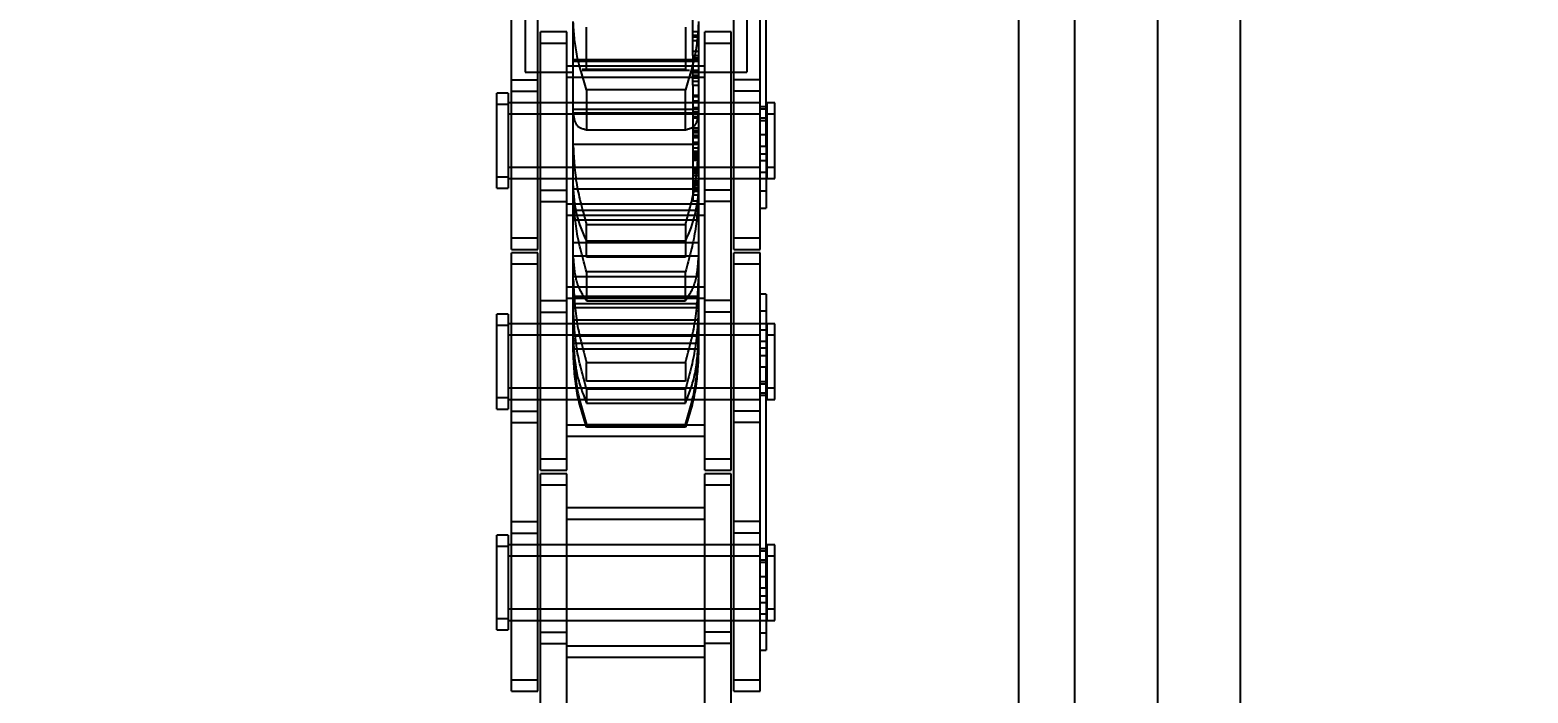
# Model space of a CAD drawing. Header units: metres. Extents: x 0 to 63075, y 0 to 44550.
# Drawn here: x 13988.9 to 14075.1, y 29874.6 to 29912.7 of the extents above; entities that cross this region are included whole.
import ezdxf

# ---------------------------------------------------------------- set-up
doc = ezdxf.new("R2010")
doc.units = ezdxf.units.M
doc.header["$LTSCALE"] = 75
doc.linetypes.add('HIDDEN2', pattern=[4.7625, 3.175, -1.5875])
for name, color, linetype in [('18_COTAS', 7, 'Continuous'), ('SDM', 7, 'Continuous'), ('SL1', 8, 'Continuous'), ('SL4', 4, 'Continuous'), ('ST1', 7, 'HIDDEN2')]:
    doc.layers.add(name, color=color, linetype=linetype)
doc.styles.add('ROMANS', font='ROMANS.SHX')
doc.dimstyles.new('75___1-75', dxfattribs={"dimscale": 75, "dimtxt": 2.5, "dimasz": 2, "dimexe": 1.5, "dimexo": 1, "dimgap": 0.5, "dimtad": 1, "dimdec": 0, "dimzin": 12, "dimtxsty": 'ROMANS', "dimcen": 0, "dimclrd": 256, "dimclre": 256, "dimclrt": 3, "dimazin": 3, "dimtfac": 1, "dimtdec": 0, "dimtmove": 0, "dimatfit": 0, "dimfxl": 1, "dimlwd": -1, "dimlwe": -1, "dimarcsym": 0})

# ---------------------------------------------------------------- blocks, each defined once
blk = doc.blocks.new('A$C1d93b9d1')
at = {"layer": 'SL1'}
for radius, start, end in [(1979, 150.488695, 76.215496), (1915.5, 151.397673, 77.946628), (1915.5, 151.397673, 77.482416), (1907.5, 151.517007, 77.895312), (1508, 159.384288, 0), (1508, 159.384288, 0), (1500, 179.960074, 0.039926)]:
    blk.add_arc((6031.727, 6950), radius, start, end, dxfattribs=at)
blk = doc.blocks.new('*D27')
at = {"layer": '18_COTAS', "transparency": 16777216}
for p, q in [((12131.24, 27878.333), (12131.24, 30705.371)), ((13913.74, 30509.566), (13913.74, 30705.371)), ((11981.24, 30592.871), (11122.311, 30592.871)), ((13913.74, 30592.871), (12131.24, 30592.871)), ((14063.74, 30592.871), (14213.74, 30592.871))]:
    blk.add_line(p, q, dxfattribs=at)
for points in [[(11981.24, 30617.871), (11981.24, 30567.871), (12131.24, 30592.871)], [(14063.74, 30617.871), (14063.74, 30567.871), (13913.74, 30592.871)]]:
    blk.add_solid(points, dxfattribs=at)
at = {"layer": 'Defpoints', "color": 0, "transparency": 16777216}
for p in [(13913.74, 30592.871), (13913.74, 30434.566), (12131.24, 27803.333)]:
    blk.add_point(p, dxfattribs=at)
at = {"layer": '18_COTAS', "color": 3, "transparency": 16777216, "insert": (11476.776, 30724.121), "char_height": 187.5, "attachment_point": 5, "style": 'ROMANS'}
blk.add_mtext('1782', dxfattribs=at)
blk = doc.blocks.new('A$C429c7d53')
at = {"layer": 'SL4'}
for p, q in [((337.765, 3289.74), (337.765, 2339.738)), ((328.24, 2339.738), (328.24, 3129.5))]:
    blk.add_line(p, q, dxfattribs=at)
at = {"layer": 'ST1'}
for p, q in [((325.003, 3339.738), (325.003, 2339.738)), ((333.003, 3339.738), (333.003, 2339.738)), ((328.24, 2339.738), (328.24, 3129.5)), ((296.625, 2854.049), (296.625, 2820.194)), ((309.375, 2854.049), (309.375, 2820.194)), ((310.489, 2815.935), (310.489, 2828.635)), ((295.843, 2819.11), (295.843, 2825.46)), ((297.363, 2819.11), (297.363, 2825.46)), ((308.637, 2819.11), (308.637, 2825.46)), ((310.157, 2819.11), (310.157, 2825.46)), ((299.395, 2817.804), (299.395, 2823.117)), ((306.27, 2822.535), (306.27, 2823.385)), ((306.605, 2823.117), (306.605, 2817.804)), ((297.515, 2821.855), (297.515, 2822.511)), ((299.035, 2822.511), (297.515, 2822.511)), ((299.035, 2821.855), (299.035, 2822.511)), ((300.157, 2820.348), (300.157, 2822.79)), ((305.843, 2822.79), (305.843, 2820.348)), ((306.27, 2822.24), (306.27, 2822.535)), ((306.27, 2822.535), (306.605, 2822.535)), ((306.27, 2822.329), (306.605, 2822.329)), ((306.27, 2822.24), (306.605, 2822.24)), ((306.27, 2821.413), (306.27, 2822.24)), ((306.965, 2821.855), (306.965, 2822.511)), ((308.485, 2822.511), (306.965, 2822.511)), ((308.485, 2821.855), (308.485, 2822.511)), ((297.515, 2812.76), (297.515, 2821.855)), ((299.035, 2821.855), (297.515, 2821.855)), ((299.035, 2812.76), (299.035, 2821.855)), ((306.27, 2822.029), (306.605, 2822.029)), ((306.27, 2821.162), (306.27, 2821.413)), ((306.27, 2821.413), (306.605, 2821.413)), ((306.965, 2812.76), (306.965, 2821.855)), ((308.485, 2821.855), (306.965, 2821.855)), ((308.485, 2812.76), (308.485, 2821.855)), ((306.965, 2820.551), (299.035, 2820.551)), ((306.605, 2820.913), (299.395, 2820.913)), ((306.605, 2820.808), (299.395, 2820.808)), ((306.27, 2821.162), (306.605, 2821.162)), ((306.27, 2821.162), (306.27, 2820.306)), ((306.27, 2821.018), (306.605, 2821.018)), ((295.843, 2819.766), (297.363, 2819.766)), ((296.625, 2820.194), (299.395, 2820.194)), ((306.965, 2819.895), (299.035, 2819.895)), ((300.157, 2820.348), (299.915, 2820.358)), ((299.915, 2820.313), (306.085, 2820.313)), ((305.843, 2820.348), (300.157, 2820.348)), ((306.27, 2820.306), (306.605, 2820.306)), ((306.27, 2820.19), (306.27, 2820.306)), ((306.27, 2820.299), (306.605, 2820.299)), ((306.27, 2819.879), (306.27, 2820.19)), ((306.27, 2820.19), (306.605, 2820.19)), ((306.27, 2820.028), (306.605, 2820.028)), ((306.27, 2820.004), (306.605, 2820.004)), ((306.27, 2819.88), (306.605, 2819.88)), ((306.27, 2819.879), (306.605, 2819.879)), ((306.27, 2819.686), (306.27, 2819.879)), ((306.27, 2819.686), (306.605, 2819.686)), ((306.27, 2819.446), (306.27, 2819.686)), ((306.605, 2820.194), (309.375, 2820.194)), ((310.157, 2819.766), (308.637, 2819.766)), ((295, 2818.334), (295, 2818.989)), ((295.658, 2818.989), (295, 2818.989)), ((295.658, 2818.989), (295.658, 2818.334)), ((295.843, 2819.11), (297.363, 2819.11)), ((295.843, 2810.015), (295.843, 2819.11)), ((297.363, 2810.015), (297.363, 2819.11)), ((300.157, 2819.193), (300.157, 2816.89)), ((305.843, 2819.193), (300.157, 2819.193)), ((305.843, 2816.89), (305.843, 2819.193)), ((306.27, 2819.446), (306.27, 2818.177)), ((306.27, 2819.446), (306.605, 2819.446)), ((306.27, 2818.887), (306.605, 2818.887)), ((306.27, 2818.799), (306.605, 2818.799)), ((310.157, 2819.11), (308.637, 2819.11)), ((308.637, 2810.015), (308.637, 2819.11)), ((310.157, 2810.015), (310.157, 2819.11)), ((295, 2813.537), (295, 2818.334)), ((295.658, 2818.334), (295, 2818.334)), ((310.157, 2818.436), (295.658, 2818.436)), ((295.658, 2818.334), (295.658, 2813.537)), ((297.363, 2818.436), (295.843, 2818.436)), ((299.035, 2818.436), (297.515, 2818.436)), ((306.965, 2818.436), (299.035, 2818.436)), ((306.605, 2818.052), (299.395, 2818.052)), ((306.27, 2818.549), (306.605, 2818.549)), ((306.27, 2818.177), (306.27, 2817.826)), ((306.27, 2818.177), (306.605, 2818.177)), ((306.27, 2817.926), (306.605, 2817.926)), ((308.485, 2818.436), (306.965, 2818.436)), ((310.157, 2818.436), (308.637, 2818.436)), ((310.489, 2818.21), (310.157, 2818.21)), ((310.526, 2818.067), (310.157, 2818.067)), ((310.526, 2818.436), (310.526, 2817.78)), ((311, 2818.436), (310.526, 2818.436)), ((311, 2817.78), (311, 2818.436)), ((310.157, 2817.78), (295.658, 2817.78)), ((297.363, 2817.78), (295.843, 2817.78)), ((299.035, 2817.78), (297.515, 2817.78)), ((306.965, 2817.78), (299.035, 2817.78)), ((306.605, 2817.848), (299.395, 2817.848)), ((299.395, 2813.467), (299.395, 2817.804)), ((306.27, 2817.826), (306.605, 2817.826)), ((306.27, 2817.826), (306.27, 2817.789)), ((306.27, 2817.789), (306.605, 2817.789)), ((306.27, 2817.789), (306.27, 2817.63)), ((306.27, 2817.63), (306.27, 2816.996)), ((306.27, 2817.63), (306.605, 2817.63)), ((306.27, 2817.576), (306.605, 2817.576)), ((306.27, 2817.574), (306.605, 2817.574)), ((306.605, 2817.804), (306.605, 2813.467)), ((308.485, 2817.78), (306.965, 2817.78)), ((310.157, 2817.78), (308.637, 2817.78)), ((310.489, 2817.554), (310.157, 2817.554)), ((310.526, 2817.411), (310.157, 2817.411)), ((310.526, 2817.78), (310.526, 2814.09)), ((311, 2817.78), (310.526, 2817.78)), ((311, 2814.09), (311, 2817.78)), ((300.157, 2816.89), (305.843, 2816.89)), ((306.27, 2816.996), (306.27, 2816.816)), ((306.27, 2816.996), (306.605, 2816.996)), ((306.27, 2816.865), (306.605, 2816.865)), ((306.27, 2816.816), (306.27, 2816.16)), ((306.27, 2816.816), (306.605, 2816.816)), ((306.27, 2816.725), (306.605, 2816.725)), ((306.27, 2816.58), (306.605, 2816.58)), ((306.27, 2816.513), (306.605, 2816.513)), ((306.27, 2816.446), (306.605, 2816.446)), ((310.489, 2816.591), (310.157, 2816.591)), ((306.605, 2816.034), (299.395, 2816.034)), ((306.27, 2816.16), (306.27, 2813.347)), ((306.605, 2816.16), (306.27, 2816.16)), ((306.605, 2815.825), (306.27, 2815.825)), ((306.27, 2815.663), (306.605, 2815.663)), ((306.27, 2815.626), (306.605, 2815.626)), ((306.27, 2815.594), (306.605, 2815.594)), ((306.27, 2815.494), (306.605, 2815.494)), ((306.27, 2815.398), (306.605, 2815.398)), ((310.489, 2815.935), (310.157, 2815.935)), ((310.489, 2815.484), (310.157, 2815.484)), ((310.489, 2815.935), (310.489, 2812.383)), ((295.658, 2814.746), (310.157, 2814.746)), ((295.843, 2814.746), (297.363, 2814.746)), ((297.515, 2814.746), (299.035, 2814.746)), ((299.035, 2814.746), (306.965, 2814.746)), ((306.27, 2815.312), (306.605, 2815.312)), ((306.27, 2815.312), (306.605, 2815.312)), ((306.27, 2815.192), (306.605, 2815.192)), ((306.27, 2815.151), (306.605, 2815.151)), ((306.27, 2814.716), (306.605, 2814.716)), ((306.27, 2814.692), (306.605, 2814.692)), ((306.27, 2814.61), (306.605, 2814.61)), ((306.27, 2814.529), (306.605, 2814.529)), ((306.27, 2814.455), (306.605, 2814.455)), ((306.965, 2814.746), (308.485, 2814.746)), ((308.637, 2814.746), (310.157, 2814.746)), ((310.157, 2815.115), (310.526, 2815.115)), ((310.157, 2814.459), (310.526, 2814.459)), ((310.526, 2814.746), (311, 2814.746)), ((295, 2814.192), (295.658, 2814.192)), ((295.658, 2814.09), (310.157, 2814.09)), ((295.843, 2814.09), (297.363, 2814.09)), ((297.515, 2814.09), (299.035, 2814.09)), ((299.035, 2814.09), (306.965, 2814.09)), ((306.27, 2814.397), (306.605, 2814.397)), ((306.27, 2814.263), (306.605, 2814.263)), ((306.27, 2813.959), (306.605, 2813.959)), ((306.27, 2813.951), (306.605, 2813.951)), ((306.27, 2813.93), (306.605, 2813.93)), ((306.27, 2813.903), (306.605, 2813.903)), ((306.27, 2813.865), (306.605, 2813.865)), ((306.27, 2813.857), (306.605, 2813.857)), ((306.27, 2813.797), (306.605, 2813.797)), ((306.27, 2813.784), (306.605, 2813.784)), ((306.27, 2813.744), (306.605, 2813.744)), ((306.27, 2813.729), (306.605, 2813.729)), ((306.965, 2814.09), (308.485, 2814.09)), ((308.637, 2814.09), (310.489, 2814.09)), ((310.526, 2814.09), (311, 2814.09)), ((295, 2813.537), (295.658, 2813.537)), ((297.515, 2813.416), (299.035, 2813.416)), ((297.515, 2812.76), (299.035, 2812.76)), ((297.515, 2806.41), (297.515, 2812.76)), ((299.035, 2806.41), (299.035, 2812.76)), ((306.605, 2813.467), (299.395, 2813.467)), ((299.395, 2813.349), (299.395, 2813.467)), ((299.395, 2809.533), (299.395, 2813.349)), ((306.605, 2813.575), (306.27, 2813.575)), ((306.27, 2813.509), (306.605, 2813.509)), ((306.27, 2813.471), (306.605, 2813.471)), ((306.605, 2813.347), (306.27, 2813.347)), ((306.27, 2813.347), (306.27, 2812.814)), ((306.27, 2813.148), (306.605, 2813.148)), ((306.27, 2812.814), (306.605, 2812.814)), ((306.605, 2813.467), (306.605, 2813.349)), ((306.605, 2813.349), (306.605, 2809.533)), ((308.485, 2813.416), (306.965, 2813.416)), ((308.485, 2812.76), (306.965, 2812.76)), ((306.965, 2806.41), (306.965, 2812.76)), ((308.485, 2806.41), (308.485, 2812.76)), ((310.489, 2813.36), (310.157, 2813.36)), ((299.035, 2812.631), (306.965, 2812.631)), ((299.035, 2811.975), (306.965, 2811.975)), ((306.605, 2812.257), (299.395, 2812.257)), ((310.157, 2812.383), (310.489, 2812.383)), ((306.605, 2811.685), (299.395, 2811.685)), ((300.157, 2810.491), (300.157, 2811.443)), ((300.157, 2811.443), (305.843, 2811.443)), ((305.843, 2811.443), (305.843, 2810.491)), ((295.843, 2810.671), (297.363, 2810.671)), ((306.605, 2810.39), (299.395, 2810.39)), ((300.157, 2809.575), (300.157, 2810.491)), ((305.843, 2810.491), (300.157, 2810.491)), ((305.843, 2810.491), (305.843, 2809.575)), ((308.637, 2810.671), (310.157, 2810.671)), ((295.843, 2810.015), (297.363, 2810.015)), ((295.843, 2809.155), (295.843, 2809.811)), ((297.363, 2809.811), (295.843, 2809.811)), ((297.363, 2809.155), (297.363, 2809.811)), ((306.605, 2809.616), (299.395, 2809.616)), ((299.395, 2806.893), (299.395, 2809.533)), ((305.843, 2809.575), (300.157, 2809.575)), ((306.605, 2809.533), (306.605, 2806.893)), ((308.637, 2810.015), (310.157, 2810.015)), ((308.637, 2809.155), (308.637, 2809.811)), ((310.157, 2809.811), (308.637, 2809.811)), ((310.157, 2809.155), (310.157, 2809.811)), ((295.843, 2800.06), (295.843, 2809.155)), ((297.363, 2809.155), (295.843, 2809.155)), ((297.363, 2800.06), (297.363, 2809.155)), ((306.605, 2808.432), (299.395, 2808.432)), ((305.843, 2808.717), (300.157, 2808.717)), ((300.157, 2808.717), (300.157, 2807.064)), ((305.843, 2807.064), (305.843, 2808.717)), ((308.637, 2800.06), (308.637, 2809.155)), ((310.157, 2809.155), (308.637, 2809.155)), ((310.157, 2800.06), (310.157, 2809.155)), ((306.965, 2807.851), (299.035, 2807.851)), ((297.515, 2807.066), (299.035, 2807.066)), ((306.965, 2807.195), (299.035, 2807.195)), ((306.605, 2807.306), (299.395, 2807.306)), ((306.605, 2806.893), (299.395, 2806.893)), ((299.395, 2806.764), (299.395, 2806.893)), ((299.395, 2804.905), (299.395, 2806.764)), ((300.157, 2807.064), (305.843, 2807.064)), ((306.605, 2806.893), (306.605, 2806.764)), ((306.605, 2806.764), (306.605, 2804.905)), ((308.485, 2807.066), (306.965, 2807.066)), ((310.489, 2807.443), (310.157, 2807.443)), ((310.489, 2807.443), (310.489, 2806.466)), ((295, 2805.634), (295, 2806.289)), ((295.658, 2806.289), (295, 2806.289)), ((295.658, 2806.289), (295.658, 2805.634)), ((297.515, 2806.41), (299.035, 2806.41)), ((297.515, 2797.315), (297.515, 2806.41)), ((299.035, 2797.315), (299.035, 2806.41)), ((306.605, 2806.657), (299.395, 2806.657)), ((306.605, 2805.945), (299.395, 2805.945)), ((308.485, 2806.41), (306.965, 2806.41)), ((306.965, 2797.315), (306.965, 2806.41)), ((308.485, 2797.315), (308.485, 2806.41)), ((310.489, 2806.466), (310.157, 2806.466)), ((310.489, 2806.466), (310.489, 2803.235)), ((295, 2800.837), (295, 2805.634)), ((295.658, 2805.634), (295, 2805.634)), ((310.157, 2805.736), (295.658, 2805.736)), ((295.658, 2805.634), (295.658, 2800.837)), ((310.157, 2805.08), (295.658, 2805.08)), ((297.363, 2805.736), (295.843, 2805.736)), ((297.363, 2805.08), (295.843, 2805.08)), ((299.035, 2805.736), (297.515, 2805.736)), ((299.035, 2805.08), (297.515, 2805.08)), ((306.965, 2805.736), (299.035, 2805.736)), ((306.965, 2805.08), (299.035, 2805.08)), ((306.605, 2805.017), (299.395, 2805.017)), ((308.485, 2805.736), (306.965, 2805.736)), ((308.485, 2805.08), (306.965, 2805.08)), ((310.489, 2805.736), (308.637, 2805.736)), ((310.157, 2805.08), (308.637, 2805.08)), ((310.526, 2805.367), (310.157, 2805.367)), ((310.526, 2805.736), (310.526, 2805.08)), ((311, 2805.736), (310.526, 2805.736)), ((310.526, 2805.08), (310.526, 2801.39)), ((311, 2805.08), (310.526, 2805.08)), ((311, 2805.08), (311, 2805.736)), ((311, 2801.39), (311, 2805.08)), ((299.395, 2804.28), (299.395, 2804.905)), ((306.605, 2804.606), (299.395, 2804.606)), ((306.605, 2804.28), (299.395, 2804.28)), ((299.395, 2804.156), (299.395, 2804.28)), ((299.395, 2804.13), (299.395, 2804.156)), ((306.605, 2804.905), (306.605, 2804.28)), ((306.605, 2804.28), (306.605, 2804.156)), ((306.605, 2804.156), (306.605, 2804.13)), ((310.526, 2804.711), (310.157, 2804.711)), ((310.489, 2804.342), (310.157, 2804.342)), ((300.157, 2802.439), (300.157, 2803.508)), ((300.157, 2803.508), (305.843, 2803.508)), ((305.843, 2803.508), (305.843, 2802.439)), ((310.489, 2803.891), (310.157, 2803.891)), ((305.843, 2802.439), (300.157, 2802.439)), ((310.489, 2803.235), (310.157, 2803.235)), ((310.157, 2802.415), (310.526, 2802.415)), ((310.489, 2790.535), (310.489, 2803.235)), ((295.658, 2802.046), (310.157, 2802.046)), ((295.843, 2802.046), (297.363, 2802.046)), ((297.515, 2802.046), (299.035, 2802.046)), ((299.035, 2802.046), (306.965, 2802.046)), ((305.843, 2801.983), (300.157, 2801.983)), ((300.157, 2801.983), (300.157, 2801.178)), ((305.843, 2801.178), (305.843, 2801.983)), ((306.965, 2802.046), (308.485, 2802.046)), ((308.637, 2802.046), (310.157, 2802.046)), ((310.489, 2802.272), (310.157, 2802.272)), ((310.157, 2801.759), (310.526, 2801.759)), ((310.489, 2801.616), (310.157, 2801.616)), ((310.526, 2802.046), (311, 2802.046)), ((295, 2801.492), (295.658, 2801.492)), ((295, 2800.837), (295.658, 2800.837)), ((295.658, 2801.39), (310.157, 2801.39)), ((295.843, 2801.39), (297.363, 2801.39)), ((295.843, 2800.716), (297.363, 2800.716)), ((297.515, 2801.39), (299.035, 2801.39)), ((299.035, 2801.39), (306.965, 2801.39)), ((300.157, 2801.178), (305.843, 2801.178)), ((306.965, 2801.39), (308.485, 2801.39)), ((308.637, 2801.39), (310.157, 2801.39)), ((310.157, 2800.716), (308.637, 2800.716)), ((310.526, 2801.39), (311, 2801.39)), ((295.843, 2800.06), (297.363, 2800.06)), ((295.843, 2793.71), (295.843, 2800.06)), ((297.363, 2793.71), (297.363, 2800.06)), ((299.035, 2799.931), (306.965, 2799.931)), ((300.157, 2799.803), (300.157, 2799.943)), ((300.157, 2799.943), (305.843, 2799.943)), ((305.843, 2799.943), (305.843, 2799.803)), ((310.157, 2800.06), (308.637, 2800.06)), ((308.637, 2793.71), (308.637, 2800.06)), ((310.157, 2793.71), (310.157, 2800.06)), ((299.035, 2799.275), (306.965, 2799.275)), ((305.843, 2799.803), (300.157, 2799.803)), ((297.515, 2797.971), (299.035, 2797.971)), ((297.515, 2797.315), (299.035, 2797.315)), ((306.965, 2797.971), (308.485, 2797.971)), ((306.965, 2797.315), (308.485, 2797.315)), ((297.515, 2796.455), (297.515, 2797.111)), ((299.035, 2797.111), (297.515, 2797.111)), ((297.515, 2787.36), (297.515, 2796.455)), ((299.035, 2796.455), (297.515, 2796.455)), ((299.035, 2796.455), (299.035, 2797.111)), ((299.035, 2787.36), (299.035, 2796.455)), ((306.965, 2796.455), (306.965, 2797.111)), ((308.485, 2797.111), (306.965, 2797.111)), ((306.965, 2787.36), (306.965, 2796.455)), ((308.485, 2796.455), (306.965, 2796.455)), ((308.485, 2796.455), (308.485, 2797.111)), ((308.485, 2787.36), (308.485, 2796.455)), ((306.965, 2795.151), (299.035, 2795.151)), ((295.843, 2794.366), (297.363, 2794.366)), ((306.965, 2794.495), (299.035, 2794.495)), ((310.157, 2794.366), (308.637, 2794.366)), ((295, 2792.934), (295, 2793.589)), ((295.658, 2793.589), (295, 2793.589)), ((295, 2788.137), (295, 2792.934)), ((295.658, 2792.934), (295, 2792.934)), ((295.658, 2793.589), (295.658, 2792.934)), ((310.157, 2793.036), (295.658, 2793.036)), ((295.658, 2792.934), (295.658, 2788.137)), ((295.843, 2793.71), (297.363, 2793.71)), ((295.843, 2784.615), (295.843, 2793.71)), ((297.363, 2793.036), (295.843, 2793.036)), ((297.363, 2784.615), (297.363, 2793.71)), ((299.035, 2793.036), (297.515, 2793.036)), ((306.965, 2793.036), (299.035, 2793.036)), ((308.485, 2793.036), (306.965, 2793.036)), ((310.157, 2793.71), (308.637, 2793.71)), ((308.637, 2784.615), (308.637, 2793.71)), ((310.157, 2793.036), (308.637, 2793.036)), ((310.157, 2784.615), (310.157, 2793.71)), ((310.526, 2793.036), (310.526, 2792.38)), ((311, 2793.036), (310.526, 2793.036)), ((311, 2792.38), (311, 2793.036)), ((310.157, 2792.38), (295.658, 2792.38)), ((297.363, 2792.38), (295.843, 2792.38)), ((299.035, 2792.38), (297.515, 2792.38)), ((306.965, 2792.38), (299.035, 2792.38)), ((308.485, 2792.38), (306.965, 2792.38)), ((310.157, 2792.38), (308.637, 2792.38)), ((310.489, 2792.81), (310.157, 2792.81)), ((310.526, 2792.667), (310.157, 2792.667)), ((310.489, 2792.154), (310.157, 2792.154)), ((310.526, 2792.38), (310.526, 2788.69)), ((311, 2792.38), (310.526, 2792.38)), ((311, 2788.69), (311, 2792.38)), ((310.526, 2792.011), (310.157, 2792.011)), ((310.489, 2791.191), (310.157, 2791.191)), ((310.489, 2790.535), (310.157, 2790.535)), ((310.489, 2790.535), (310.489, 2786.983)), ((310.489, 2790.084), (310.157, 2790.084)), ((310.157, 2789.715), (310.526, 2789.715)), ((295, 2788.792), (295.658, 2788.792)), ((295.658, 2789.346), (310.157, 2789.346)), ((295.658, 2788.69), (310.157, 2788.69)), ((295.843, 2789.346), (297.363, 2789.346)), ((295.843, 2788.69), (297.363, 2788.69)), ((297.515, 2789.346), (299.035, 2789.346)), ((297.515, 2788.69), (299.035, 2788.69)), ((299.035, 2789.346), (306.965, 2789.346)), ((299.035, 2788.69), (306.965, 2788.69)), ((306.965, 2789.346), (308.485, 2789.346)), ((306.965, 2788.69), (308.485, 2788.69)), ((308.637, 2789.346), (310.157, 2789.346)), ((308.637, 2788.69), (310.489, 2788.69)), ((310.157, 2789.059), (310.526, 2789.059)), ((310.526, 2789.346), (311, 2789.346)), ((310.526, 2788.69), (311, 2788.69)), ((295, 2788.137), (295.658, 2788.137)), ((297.515, 2788.016), (299.035, 2788.016)), ((308.485, 2788.016), (306.965, 2788.016)), ((310.489, 2787.96), (310.157, 2787.96)), ((297.515, 2787.36), (299.035, 2787.36)), ((297.515, 2781.01), (297.515, 2787.36)), ((299.035, 2781.01), (299.035, 2787.36)), ((299.035, 2787.231), (306.965, 2787.231)), ((308.485, 2787.36), (306.965, 2787.36)), ((306.965, 2781.01), (306.965, 2787.36)), ((308.485, 2781.01), (308.485, 2787.36)), ((310.157, 2786.983), (310.489, 2786.983)), ((299.035, 2786.575), (306.965, 2786.575)), ((295.843, 2785.271), (297.363, 2785.271)), ((308.637, 2785.271), (310.157, 2785.271)), ((295.843, 2784.615), (297.363, 2784.615)), ((308.637, 2784.615), (310.157, 2784.615))]:
    blk.add_line(p, q, dxfattribs=at)
for centre, radius, start, end in [((306.518, 2813.697), 7.123, 180.2648, 206.74481), ((299.482, 2813.697), 7.123, 333.25519, 359.7352), ((293.906, 2804.13), 12.699, 345.69526, 0)]:
    blk.add_arc(centre, radius, start, end, dxfattribs=at)
for points, knots in [([(300.157, 2819.193), (299.941, 2819.89), (299.508, 2821.283), (299.433, 2822.506), (299.395, 2823.117)], [0, 0, 0, 0, 0.500133, 1, 1, 1, 1]), ([(306.605, 2823.117), (306.567, 2822.507), (306.492, 2821.284), (306.06, 2819.891), (305.843, 2819.193)], [0, 0, 0, 0, 0.499098, 1, 1, 1, 1]), ([(299.395, 2817.804), (299.433, 2817.557), (299.508, 2817.062), (299.94, 2816.948), (300.157, 2816.89)], [0, 0, 0, 0, 0.499419, 1, 1, 1, 1]), ([(305.843, 2816.89), (306.059, 2816.948), (306.492, 2817.062), (306.567, 2817.557), (306.605, 2817.804)], [0, 0, 0, 0, 0.500261, 1, 1, 1, 1]), ([(299.395, 2815.922), (299.433, 2815.198), (299.508, 2813.745), (299.94, 2812.211), (300.157, 2811.443)], [0, 0, 0, 0, 0.4990975, 1, 1, 1, 1]), ([(305.843, 2811.443), (306.059, 2812.21), (306.492, 2813.744), (306.567, 2815.196), (306.605, 2815.922)], [0, 0, 0, 0, 0.500133, 1, 1, 1, 1]), ([(300.157, 2808.717), (299.941, 2809.501), (299.508, 2811.066), (299.433, 2812.588), (299.395, 2813.349)], [0, 0, 0, 0, 0.500261, 1, 1, 1, 1]), ([(306.605, 2813.349), (306.567, 2812.589), (306.492, 2811.067), (306.06, 2809.501), (305.843, 2808.717)], [0, 0, 0, 0, 0.499419, 1, 1, 1, 1]), ([(299.395, 2809.533), (299.433, 2809.034), (299.508, 2808.035), (299.94, 2807.388), (300.157, 2807.064)], [0, 0, 0, 0, 0.4990977, 1, 1, 1, 1]), ([(305.843, 2807.064), (306.059, 2807.387), (306.492, 2808.035), (306.567, 2809.034), (306.605, 2809.533)], [0, 0, 0, 0, 0.5001333, 1, 1, 1, 1]), ([(299.395, 2808.305), (299.433, 2807.494), (299.508, 2805.87), (299.941, 2804.296), (300.157, 2803.508)], [0, 0, 0, 0, 0.499459, 1, 1, 1, 1]), ([(305.843, 2803.508), (306.059, 2804.296), (306.492, 2805.87), (306.567, 2807.494), (306.605, 2808.305)], [0, 0, 0, 0, 0.500533, 1, 1, 1, 1]), ([(300.157, 2801.983), (299.941, 2802.759), (299.508, 2804.308), (299.433, 2805.946), (299.395, 2806.764)], [0, 0, 0, 0, 0.500514, 1, 1, 1, 1]), ([(306.605, 2806.764), (306.567, 2805.946), (306.492, 2804.308), (306.059, 2802.759), (305.843, 2801.983)], [0, 0, 0, 0, 0.499479, 1, 1, 1, 1]), ([(299.395, 2804.905), (299.433, 2804.214), (299.508, 2802.832), (299.94, 2801.73), (300.157, 2801.178)], [0, 0, 0, 0, 0.499427, 1, 1, 1, 1]), ([(299.395, 2804.479), (299.433, 2803.679), (299.508, 2802.079), (299.941, 2800.656), (300.157, 2799.943)], [0, 0, 0, 0, 0.49948, 1, 1, 1, 1]), ([(300.157, 2799.803), (299.941, 2800.477), (299.508, 2801.823), (299.433, 2803.379), (299.395, 2804.156)], [0, 0, 0, 0, 0.500529, 1, 1, 1, 1]), ([(305.843, 2801.178), (306.059, 2801.729), (306.492, 2802.831), (306.567, 2804.214), (306.605, 2804.905)], [0, 0, 0, 0, 0.500372, 1, 1, 1, 1]), ([(305.843, 2799.943), (306.059, 2800.656), (306.492, 2802.079), (306.567, 2803.679), (306.605, 2804.479)], [0, 0, 0, 0, 0.500513, 1, 1, 1, 1]), ([(306.605, 2804.156), (306.567, 2803.379), (306.492, 2801.823), (306.059, 2800.477), (305.843, 2799.803)], [0, 0, 0, 0, 0.499464, 1, 1, 1, 1])]:
    blk.add_open_spline(points, degree=3, knots=knots, dxfattribs=at)

msp = doc.modelspace()

# ---------------------------------------------------------------- block references
at = {"layer": 'SDM'}
for name, p in [('A$C1d93b9d1', (8259.513, 24302.833)), ('A$C429c7d53', (13720.74, 27090.066))]:
    msp.add_blockref(name, p, dxfattribs=at)

# ---------------------------------------------------------------- dimensions: what is measured, and where the dimension line sits
at = {"layer": '18_COTAS'}
dim = msp.add_linear_dim(base=(13913.739964506, 30592.871167243), p1=(12131.239964508, 27803.333456501), p2=(13913.739964506, 30434.565956577), dimstyle='75___1-75', dxfattribs=at)
dim.commit()
dim.dimension.update_dxf_attribs({"geometry": '*D27', "text_midpoint": (11476.775678793, 30592.871167243), "dimtype": 160})

doc.saveas('drawing.dxf')
